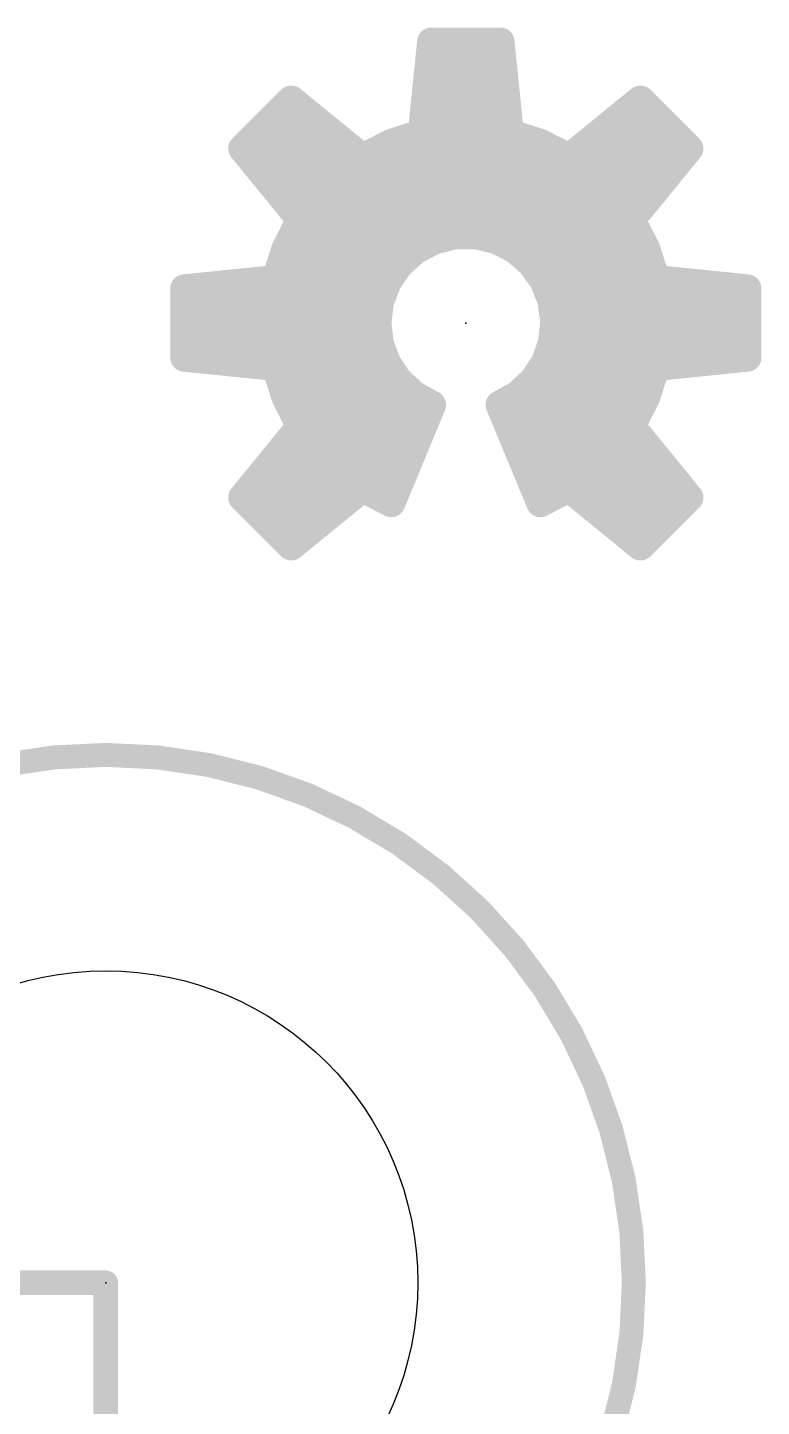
# Model space of a CAD drawing. Extents: x -29.2 to 57.4, y -24.7 to 35.4.
# Drawn here: x 2.13 to 6.01, y 1.89 to 9.18 of the extents above; entities that cross this region are included whole.
import ezdxf

# ---------------------------------------------------------------- set-up
doc = ezdxf.new("R2010")
doc.units = 0
for name, color, linetype in [('20', 31, 'CONTINUOUS'), ('21', 41, 'CONTINUOUS'), ('23', 53, 'CONTINUOUS'), ('39', 12, 'CONTINUOUS'), ('47', 253, 'CONTINUOUS')]:
    doc.layers.add(name, color=color, linetype=linetype)

msp = doc.modelspace()

# ---------------------------------------------------------------- linework, layer by layer
at = {"layer": '20'}
msp.add_circle((2.54, 2.54), 1.651, dxfattribs=at)
at = {"layer": '21', "const_width": 0.15}
for points in [[(4.2622, 9.1088), (4.213, 8.6249)], [(4.6278, 9.1088), (4.2622, 9.1088)], [(4.677, 8.6249), (4.6278, 9.1088)], [(4.2511, 9), (4.6389, 9)], [(4.2359, 8.85), (4.6541, 8.85)], [(3.5215, 8.802), (3.263, 8.5435)], [(3.8985, 8.4946), (3.5215, 8.802)], [(5.3685, 8.802), (4.9915, 8.4946)], [(5.627, 8.5435), (5.3685, 8.802)], [(3.4195, 8.7), (3.6466, 8.7)], [(4.2206, 8.7), (4.6694, 8.7)], [(5.2434, 8.7), (5.4705, 8.7)], [(4.213, 8.6249), (4.0503, 8.5728)], [(4.8397, 8.5728), (4.677, 8.6249)], [(3.263, 8.5435), (3.5704, 8.1665)], [(3.2695, 8.55), (3.8306, 8.55)], [(4.0503, 8.5728), (3.8985, 8.4946)], [(4.006, 8.55), (4.884, 8.55)], [(4.9915, 8.4946), (4.8397, 8.5728)], [(5.0594, 8.55), (5.6205, 8.55)], [(5.3196, 8.1665), (5.627, 8.5435)], [(3.38, 8.4), (5.51, 8.4)], [(3.5023, 8.25), (5.3877, 8.25)], [(3.5704, 8.1665), (3.4922, 8.0147)], [(3.5361, 8.1), (5.3539, 8.1)], [(5.3978, 8.0147), (5.3196, 8.1665)], [(4.1761, 8.0039), (4.2751, 8.0568)], [(4.2751, 8.0568), (4.3838, 8.0846)], [(4.3838, 8.0846), (4.496, 8.0858)], [(4.496, 8.0858), (4.6052, 8.0604)], [(4.6052, 8.0604), (4.7053, 8.0096)], [(3.4922, 8.0147), (3.4401, 7.852)], [(4.0926, 7.929), (4.1761, 8.0039)], [(4.7053, 8.0096), (4.7905, 7.9366)], [(5.4499, 7.852), (5.3978, 8.0147)], [(3.4715, 7.95), (4.116, 7.95)], [(4.0292, 7.8364), (4.0926, 7.929)], [(4.7748, 7.95), (5.4185, 7.95)], [(4.7905, 7.9366), (4.8559, 7.8454)], [(3.4401, 7.852), (2.9562, 7.8028)], [(3.9897, 7.7314), (4.0292, 7.8364)], [(4.8559, 7.8454), (4.8977, 7.7413)], [(5.9338, 7.8028), (5.4499, 7.852)], [(2.9562, 7.8028), (2.9562, 7.4372)], [(2.9562, 7.8), (4.0155, 7.8)], [(4.8741, 7.8), (5.9338, 7.8)], [(4.8977, 7.7413), (4.9135, 7.6302)], [(5.9338, 7.4372), (5.9338, 7.8028)], [(3.9762, 7.62), (3.9897, 7.7314)], [(2.9562, 7.65), (3.9798, 7.65)], [(3.9891, 7.5106), (3.9762, 7.62)], [(4.9135, 7.6302), (4.9026, 7.5185)], [(4.9107, 7.65), (5.9338, 7.65)], [(4.9026, 7.5185), (4.8653, 7.4127)], [(2.9562, 7.5), (3.993, 7.5)], [(4.0273, 7.4072), (3.9891, 7.5106)], [(4.896, 7.5), (5.9338, 7.5)], [(2.9562, 7.4372), (3.4401, 7.388)], [(3.4401, 7.388), (3.4922, 7.2253)], [(4.0885, 7.3155), (4.0273, 7.4072)], [(4.8653, 7.4127), (4.804, 7.3187)], [(5.3978, 7.2253), (5.4499, 7.388)], [(5.4499, 7.388), (5.9338, 7.4372)], [(3.4523, 7.35), (4.0655, 7.35)], [(4.1694, 7.2407), (4.0885, 7.3155)], [(4.804, 7.3187), (4.7222, 7.242)], [(4.8245, 7.35), (5.4377, 7.35)], [(3.4922, 7.2253), (3.5704, 7.0735)], [(4.2656, 7.1869), (4.1694, 7.2407)], [(4.7222, 7.242), (4.6244, 7.1869)], [(5.3196, 7.0735), (5.3978, 7.2253)], [(3.5052, 7.2), (4.2422, 7.2)], [(4.0503, 6.6672), (4.2656, 7.1869)], [(4.6244, 7.1869), (4.8397, 6.6672)], [(4.6477, 7.2), (5.3848, 7.2)], [(3.5704, 7.0735), (3.263, 6.6965)], [(3.5512, 7.05), (4.2089, 7.05)], [(4.6811, 7.05), (5.3388, 7.05)], [(5.627, 6.6965), (5.3196, 7.0735)], [(3.4289, 6.9), (4.1467, 6.9)], [(4.7433, 6.9), (5.4611, 6.9)], [(3.3066, 6.75), (4.0846, 6.75)], [(3.5215, 6.438), (3.8985, 6.7454)], [(3.8985, 6.7454), (4.0503, 6.6672)], [(4.8054, 6.75), (5.5834, 6.75)], [(4.8397, 6.6672), (4.9915, 6.7454)], [(4.9915, 6.7454), (5.3685, 6.438)], [(3.263, 6.6965), (3.5215, 6.438)], [(5.3685, 6.438), (5.627, 6.6965)], [(3.3595, 6.6), (3.7202, 6.6)], [(5.1698, 6.6), (5.5305, 6.6)], [(3.5095, 6.45), (3.5362, 6.45)], [(5.3538, 6.45), (5.3805, 6.45)]]:
    msp.add_lwpolyline(points, dxfattribs=at)
at = {"layer": '21', "const_width": 0.075}
for points in [[(4.2622, 9.1463, 1), (4.2622, 9.0713)], [(4.2995, 9.105, 1), (4.2249, 9.1126)], [(4.6651, 9.1126, 1), (4.5905, 9.105)], [(4.6278, 9.0713, 1), (4.6278, 9.1463)], [(4.2511, 9.0375, 1), (4.2511, 8.9625)], [(4.6389, 8.9625, 1), (4.6389, 9.0375)], [(4.2359, 8.8875, 1), (4.2359, 8.8125)], [(4.6541, 8.8125, 1), (4.6541, 8.8875)], [(3.5452, 8.8311, 1), (3.4978, 8.7729)], [(3.548, 8.7755, 1), (3.495, 8.8285)], [(5.395, 8.8285, 1), (5.342, 8.7755)], [(5.3922, 8.7729, 1), (5.3448, 8.8311)], [(3.4195, 8.7375, 1), (3.4195, 8.6625)], [(3.6466, 8.6625, 1), (3.6466, 8.7375)], [(4.2206, 8.7375, 1), (4.2206, 8.6625)], [(4.6694, 8.6625, 1), (4.6694, 8.7375)], [(5.2434, 8.7375, 1), (5.2434, 8.6625)], [(5.4705, 8.6625, 1), (5.4705, 8.7375)], [(4.2244, 8.5892, 1), (4.2016, 8.6606)], [(4.6884, 8.6606, 1), (4.6656, 8.5892)], [(3.2921, 8.5672, 1), (3.2339, 8.5198)], [(3.2695, 8.5875, 1), (3.2695, 8.5125)], [(3.8306, 8.5125, 1), (3.8306, 8.5875)], [(4.006, 8.5875, 1), (4.006, 8.5125)], [(4.0389, 8.6085, 1), (4.0618, 8.5371)], [(4.0675, 8.5395, 1), (4.0332, 8.6062)], [(4.1757, 8.6287, 1), (4.2503, 8.6211)], [(4.6397, 8.6211, 1), (4.7143, 8.6287)], [(4.8568, 8.6062, 1), (4.8225, 8.5395)], [(4.8282, 8.5371, 1), (4.8511, 8.6085)], [(4.884, 8.5125, 1), (4.884, 8.5875)], [(5.0594, 8.5875, 1), (5.0594, 8.5125)], [(5.6561, 8.5198, 1), (5.5979, 8.5672)], [(5.6205, 8.5125, 1), (5.6205, 8.5875)], [(3.2365, 8.57, 1), (3.2895, 8.517)], [(3.8813, 8.5279, 1), (3.9157, 8.4613)], [(3.8748, 8.4655, 1), (3.9222, 8.5237)], [(4.9678, 8.5237, 1), (5.0152, 8.4655)], [(4.9743, 8.4613, 1), (5.0087, 8.5279)], [(5.6005, 8.517, 1), (5.6535, 8.57)], [(3.38, 8.4375, 1), (3.38, 8.3625)], [(5.51, 8.3625, 1), (5.51, 8.4375)], [(3.5023, 8.2875, 1), (3.5023, 8.2125)], [(5.3877, 8.2125, 1), (5.3877, 8.2875)], [(3.5361, 8.1375, 1), (3.5361, 8.0625)], [(3.6037, 8.1493, 1), (3.5371, 8.1837)], [(3.5413, 8.1428, 1), (3.5995, 8.1902)], [(5.3529, 8.1837, 1), (5.2863, 8.1493)], [(5.2905, 8.1902, 1), (5.3487, 8.1428)], [(5.3539, 8.0625, 1), (5.3539, 8.1375)], [(4.2658, 8.0931, 1), (4.2844, 8.0204)], [(4.2928, 8.0237, 1), (4.2574, 8.0898)], [(4.3834, 8.1221, 1), (4.3842, 8.0471)], [(4.3931, 8.0483, 1), (4.3745, 8.1209)], [(4.5045, 8.1224, 1), (4.4875, 8.0493)], [(4.4964, 8.0483, 1), (4.4956, 8.1233)], [(4.6222, 8.0938, 1), (4.5883, 8.0269)], [(4.5967, 8.0238, 1), (4.6138, 8.0969)], [(3.4588, 8.0318, 1), (3.5255, 7.9975)], [(3.5279, 8.0032, 1), (3.4565, 8.0261)], [(4.1584, 8.037, 1), (4.1938, 7.9708)], [(4.2011, 7.976, 1), (4.1511, 8.0318)], [(4.7297, 8.0381, 1), (4.6809, 7.9812)], [(4.6884, 7.9762, 1), (4.7223, 8.0431)], [(5.4335, 8.0261, 1), (5.3621, 8.0032)], [(5.3645, 7.9975, 1), (5.4312, 8.0318)], [(3.4715, 7.9875, 1), (3.4715, 7.9125)], [(4.0675, 7.9569, 1), (4.1176, 7.9011)], [(4.1235, 7.9078, 1), (4.0616, 7.9502)], [(4.116, 7.9125, 1), (4.116, 7.9875)], [(4.7748, 7.9875, 1), (4.7748, 7.9125)], [(4.821, 7.9584, 1), (4.76, 7.9147)], [(4.7661, 7.9081, 1), (4.8149, 7.965)], [(5.4185, 7.9125, 1), (5.4185, 7.9875)], [(3.4044, 7.8634, 1), (3.4758, 7.8406)], [(3.4439, 7.8147, 1), (3.4363, 7.8893)], [(3.9982, 7.8576, 1), (4.0601, 7.8152)], [(4.0643, 7.8232, 1), (3.9941, 7.8496)], [(4.8906, 7.8594, 1), (4.8211, 7.8314)], [(4.8254, 7.8235, 1), (4.8863, 7.8672)], [(5.4537, 7.8893, 1), (5.4461, 7.8147)], [(5.4142, 7.8406, 1), (5.4856, 7.8634)], [(2.9937, 7.8028, 1), (2.9187, 7.8028)], [(2.9524, 7.8401, 1), (2.96, 7.7655)], [(2.9562, 7.8375, 1), (2.9562, 7.7625)], [(4.0155, 7.7625, 1), (4.0155, 7.8375)], [(4.8741, 7.8375, 1), (4.8741, 7.7625)], [(4.9348, 7.7466, 1), (4.8605, 7.736)], [(5.9713, 7.8028, 1), (5.8963, 7.8028)], [(5.93, 7.7655, 1), (5.9376, 7.8401)], [(5.9338, 7.7625, 1), (5.9338, 7.8375)], [(3.9546, 7.7446, 1), (4.0247, 7.7182)], [(4.0269, 7.7269, 1), (3.9524, 7.7359)], [(4.8629, 7.7273, 1), (4.9325, 7.7552)], [(2.9562, 7.6875, 1), (2.9562, 7.6125)], [(4.0134, 7.6244, 1), (3.939, 7.6156)], [(3.9798, 7.6125, 1), (3.9798, 7.6875)], [(4.9107, 7.6875, 1), (4.9107, 7.6125)], [(4.9509, 7.6265, 1), (4.8762, 7.6338)], [(4.8764, 7.6249, 1), (4.9507, 7.6355)], [(5.9338, 7.6125, 1), (5.9338, 7.6875)], [(3.939, 7.6245, 1), (4.0134, 7.6155)], [(4.9379, 7.5061, 1), (4.8672, 7.531)], [(2.9562, 7.5375, 1), (2.9562, 7.4625)], [(4.0243, 7.5235, 1), (3.954, 7.4976)], [(3.9519, 7.5062, 1), (4.0264, 7.515)], [(3.993, 7.4625, 1), (3.993, 7.5375)], [(4.896, 7.5375, 1), (4.896, 7.4625)], [(4.8652, 7.5222, 1), (4.9399, 7.5148)], [(5.9338, 7.4625, 1), (5.9338, 7.5375)], [(2.96, 7.4745, 1), (2.9524, 7.3999)], [(2.9187, 7.4372, 1), (2.9937, 7.4372)], [(3.4758, 7.3994, 1), (3.4044, 7.3766)], [(3.4363, 7.3507, 1), (3.4439, 7.4253)], [(4.0585, 7.428, 1), (3.9961, 7.3863)], [(3.9921, 7.3942, 1), (4.0625, 7.4201)], [(4.83, 7.4251, 1), (4.9007, 7.4002)], [(4.8968, 7.3922, 1), (4.8339, 7.4331)], [(5.4461, 7.4253, 1), (5.4537, 7.3507)], [(5.4856, 7.3766, 1), (5.4142, 7.3994)], [(5.8963, 7.4372, 1), (5.9713, 7.4372)], [(5.9376, 7.3999, 1), (5.93, 7.4745)], [(3.4523, 7.3875, 1), (3.4523, 7.3125)], [(4.114, 7.3431, 1), (4.0631, 7.288)], [(4.0573, 7.2947, 1), (4.1197, 7.3364)], [(4.0655, 7.3125, 1), (4.0655, 7.3875)], [(4.7726, 7.3392, 1), (4.8355, 7.2982)], [(4.8297, 7.2913, 1), (4.7784, 7.346)], [(4.8245, 7.3875, 1), (4.8245, 7.3125)], [(5.4377, 7.3125, 1), (5.4377, 7.3875)], [(3.5255, 7.2425, 1), (3.4588, 7.2082)], [(4.1878, 7.2735, 1), (4.1511, 7.208)], [(4.144, 7.2132, 1), (4.1949, 7.2683)], [(4.6965, 7.2693, 1), (4.7478, 7.2146)], [(4.7406, 7.2093, 1), (4.7038, 7.2746)], [(5.4312, 7.2082, 1), (5.3645, 7.2425)], [(3.4565, 7.2139, 1), (3.5279, 7.2368)], [(3.5052, 7.2375, 1), (3.5052, 7.1625)], [(4.3002, 7.1725, 1), (4.231, 7.2013)], [(4.2422, 7.1625, 1), (4.2422, 7.2375)], [(4.2473, 7.1542, 1), (4.2839, 7.2196)], [(4.659, 7.2013, 1), (4.5898, 7.1725)], [(4.606, 7.2196, 1), (4.6428, 7.1542)], [(4.6477, 7.2375, 1), (4.6477, 7.1625)], [(5.3621, 7.2368, 1), (5.4335, 7.2139)], [(5.3848, 7.1625, 1), (5.3848, 7.2375)], [(3.5512, 7.0875, 1), (3.5512, 7.0125)], [(3.5371, 7.0563, 1), (3.6037, 7.0907)], [(3.5995, 7.0498, 1), (3.5413, 7.0972)], [(4.2089, 7.0125, 1), (4.2089, 7.0875)], [(4.6811, 7.0875, 1), (4.6811, 7.0125)], [(5.3487, 7.0972, 1), (5.2905, 7.0498)], [(5.2863, 7.0907, 1), (5.3529, 7.0563)], [(5.3388, 7.0125, 1), (5.3388, 7.0875)], [(3.4289, 6.9375, 1), (3.4289, 6.8625)], [(4.1467, 6.8625, 1), (4.1467, 6.9375)], [(4.7433, 6.9375, 1), (4.7433, 6.8625)], [(5.4611, 6.8625, 1), (5.4611, 6.9375)], [(3.3066, 6.7875, 1), (3.3066, 6.7125)], [(3.9157, 6.7787, 1), (3.8813, 6.7121)], [(3.9222, 6.7163, 1), (3.8748, 6.7745)], [(4.0846, 6.7125, 1), (4.0846, 6.7875)], [(4.8054, 6.7875, 1), (4.8054, 6.7125)], [(5.0152, 6.7745, 1), (4.9678, 6.7163)], [(5.0087, 6.7121, 1), (4.9743, 6.7787)], [(5.5834, 6.7125, 1), (5.5834, 6.7875)], [(3.2895, 6.723, 1), (3.2365, 6.67)], [(3.2339, 6.7202, 1), (3.2921, 6.6728)], [(4.0157, 6.6816, 1), (4.0849, 6.6528)], [(4.0331, 6.6339, 1), (4.0675, 6.7005)], [(4.8225, 6.7005, 1), (4.8569, 6.6339)], [(4.8051, 6.6528, 1), (4.8743, 6.6816)], [(5.5979, 6.6728, 1), (5.6561, 6.7202)], [(5.6535, 6.67, 1), (5.6005, 6.723)], [(3.3595, 6.6375, 1), (3.3595, 6.5625)], [(3.7202, 6.5625, 1), (3.7202, 6.6375)], [(5.1698, 6.6375, 1), (5.1698, 6.5625)], [(5.5305, 6.5625, 1), (5.5305, 6.6375)], [(3.5095, 6.4875, 1), (3.5095, 6.4125)], [(3.4978, 6.4671, 1), (3.5452, 6.4089)], [(3.495, 6.4115, 1), (3.548, 6.4645)], [(3.5362, 6.4125, 1), (3.5362, 6.4875)], [(5.3538, 6.4875, 1), (5.3538, 6.4125)], [(5.342, 6.4645, 1), (5.395, 6.4115)], [(5.3448, 6.4089, 1), (5.3922, 6.4671)], [(5.3805, 6.4125, 1), (5.3805, 6.4875)]]:
    msp.add_lwpolyline(points, format="xyb", dxfattribs=at)
at = {"layer": '23'}
for p in [(4.445, 7.62), (2.54, 2.54)]:
    msp.add_point(p, dxfattribs=at)
at = {"layer": '39', "const_width": 0.127}
msp.add_lwpolyline([(2.54, -0.254, 1), (2.54, 5.334, 1), (2.54, -0.254)], format="xyb", dxfattribs=at)
at = {"layer": '47', "const_width": 0.13}
for points in [[(2.54, 2.54), (-7.03, 2.54)], [(2.54, 2.54), (2.54, -7.03)]]:
    msp.add_lwpolyline(points, dxfattribs=at)
at = {"layer": '47', "const_width": 0.065}
for points in [[(2.5725, 2.54, 1), (2.5075, 2.54)], [(2.54, 2.5075, 1), (2.54, 2.5725)]]:
    msp.add_lwpolyline(points, format="xyb", dxfattribs=at)

doc.saveas('drawing.dxf')
